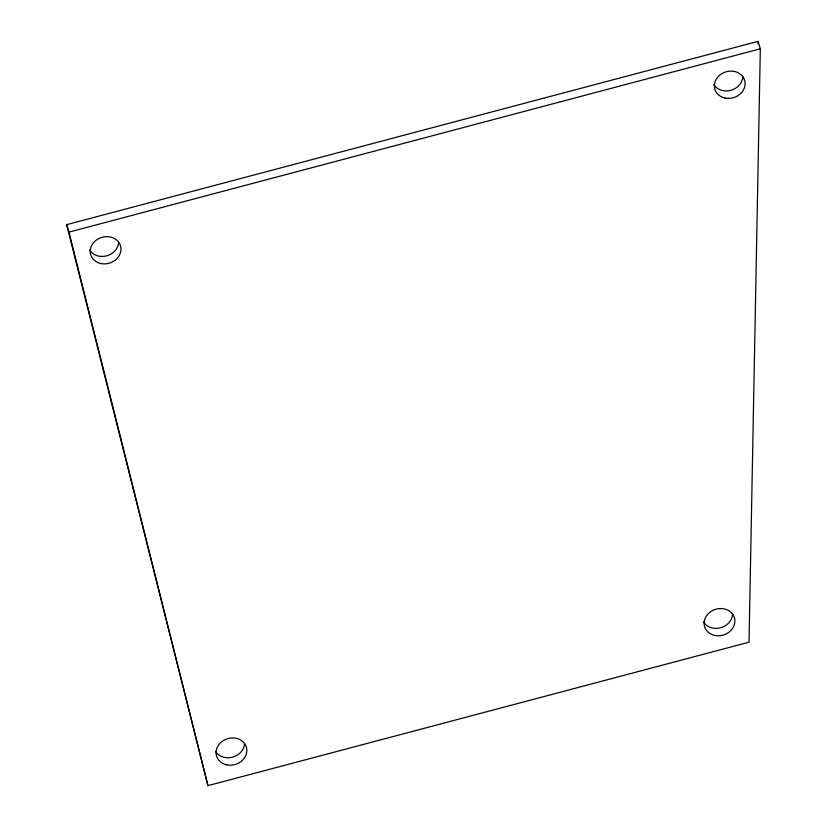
<?xml version="1.0" encoding="UTF-8"?>
<svg xmlns="http://www.w3.org/2000/svg" width="827" height="827" viewBox="0 0 827 827"><rect width="100%" height="100%" fill="white"/><g stroke="black" fill="none" stroke-linecap="round" stroke-linejoin="round"><path stroke-width="1.24" d="M757.987 43.934L758.028 41.35L66.677 224.665L207.959 785.65L749.024 642.186L760.323 48.803L758.028 41.35M66.677 224.665L68.972 232.118L760.323 48.803M68.972 232.118L207.959 785.65M118.654 242.332A15.558 13.459 -17.1 0 1 106.569 255.853A15.558 13.459 -17.1 0 1 89.616 250.033M244.534 743.649A15.558 13.459 -17.1 0 1 232.449 757.17A15.558 13.459 -17.1 0 1 215.496 751.34M742.801 76.839A15.558 13.459 -17.1 0 1 730.717 90.36A15.558 13.459 -17.1 0 1 713.773 84.54M732.567 614.244A15.558 13.459 -17.1 0 1 720.482 627.765A15.558 13.459 -17.1 0 1 703.529 621.945M226.784 764.872A15.558 13.459 -17.1 0 0 246.487 747.587A15.558 13.459 -17.1 0 0 221.109 742.253A15.558 13.459 -17.1 0 0 226.784 764.872M100.904 263.555A15.558 13.459 -17.1 0 0 120.608 246.27A15.558 13.459 -17.1 0 0 95.229 240.946A15.558 13.459 -17.1 0 0 100.904 263.555M725.062 98.062A15.558 13.459 -17.1 0 0 744.765 80.777A15.558 13.459 -17.1 0 0 719.376 75.453A15.558 13.459 -17.1 0 0 725.062 98.062M714.817 635.467A15.558 13.459 -17.1 0 0 734.521 618.183A15.558 13.459 -17.1 0 0 709.142 612.859A15.558 13.459 -17.1 0 0 714.817 635.467"/></g></svg>
